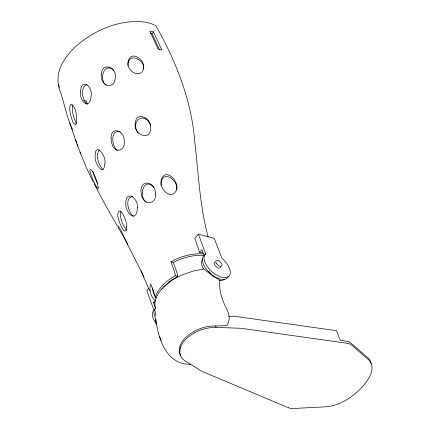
<?xml version="1.0" encoding="UTF-8"?>
<svg xmlns="http://www.w3.org/2000/svg" width="430" height="430" viewBox="0 0 430 430"><rect width="100%" height="100%" fill="white"/><g stroke="black" fill="none" stroke-linecap="round" stroke-linejoin="round"><path stroke-width="0.64" d="M155.321 308.498C153.682 301.957 156.665 295.211 160.723 290.175A39.259 23.628 -20.5 0 1 164.437 286.133L172.226 280.037L181.492 275.119L193.629 270.954L203.691 268.954L213.382 276.474L219.924 280.166C218.816 289.374 221.509 298.398 225.465 306.617C228.728 312.309 231.184 319.614 226.803 325.478C218.768 326.424 210.388 325.064 202.584 327.81C197.741 329.294 193.118 331.557 189.066 334.604C182.723 339.146 176.106 348.155 180.879 355.965M71.122 126.237C66.559 115.627 64.355 104.151 60.883 93.17C56.142 82.581 57.432 70.52 63.742 60.947A70.133 42.204 -20.5 0 1 81.291 41.834C98.432 28.756 120.078 20.07 141.9 21.785A48.375 29.111 -20.5 0 1 155.843 25.644C176.042 61.388 191.543 100.405 194.768 141.669C198.493 173.494 199.73 205.836 208.115 236.919M180.159 348.628L180.46 347.601M180.17 348.579L179.783 352.535M156.375 297.985L155.182 297.667C158.149 287.751 166.641 280.607 175.365 275.673L177.757 276.313L177.079 272.975L173.285 262.44L170.909 261.805L174.688 272.335L175.365 275.673M180.471 347.574C182.874 340.893 188.684 336.093 194.731 332.75M75.949 124.055C77.411 118.831 76.492 105.893 70.676 104.388C68.537 107.903 70.262 112.477 70.928 116.256C72.116 118.782 72.331 124.066 75.61 124.463L75.938 124.071M72.88 104.603C71.197 110.832 73.707 117.664 76.363 123.292M161.653 289.6L162.422 288.589M150.188 33.234L152.053 33.691L153.521 31.917L161.798 49.923L158.111 49.165L149.86 31.132L153.521 31.917M163.47 287.31L170.237 281.032L177.757 276.313M148.812 288.245L146.775 290.465L153.967 310.272A16.12 8.31 42.5 0 0 156.418 323.887M198.456 234.151L205.648 253.958A16.12 8.31 42.5 0 0 211.377 271.153A16.12 8.31 42.5 0 0 229.201 275.915A16.12 8.31 42.5 0 0 221.918 258.306L214.253 238.37L198.456 234.151L194.79 238.15L199.531 252.372L202.503 252.458M155.515 307.81L153.526 302.5L155.311 300.559M199.531 252.372L202.009 249.674L204.046 255.705A16.12 8.31 42.5 0 0 210.824 273.835A16.12 8.31 42.5 0 0 228.335 276.382M154.133 310.148L155.332 308.837M204.212 255.576L205.814 253.829M203.691 268.954L203.18 268.46A14.733 7.595 42.5 0 1 202.901 258.994M120.943 211.361C119.072 217.913 123.066 225.121 126.705 230.432M219.924 280.166L219.381 280.634L219.682 280.666A14.733 7.595 42.5 0 0 224.331 279.194M99.518 149.753C95.008 155.327 98.545 164.91 103.103 169.624M170.909 261.805C180.772 256.361 192.124 253.136 203.444 253.893M194.645 332.798C201.192 329.262 208.631 327.203 216.096 327.402L241.036 328.294L347.607 343.355A11.846 7.133 -20.5 0 1 351.552 345.01L368.988 360.13C376.68 368.639 367.989 380.545 361.931 387.333C352.482 397.234 340.092 405.544 326.16 406.796L293.303 408.484A11.846 7.133 -20.5 0 1 288.465 407.801M173.285 262.44C182.653 257.575 193.317 254.732 203.917 255.366M190.511 364.076L188.738 364.409L187.781 364.076M87.01 84.517C79.84 87.516 82.151 99.857 87.156 104.162M228.787 316.254L237.183 316.647L336.615 330.708L340.221 340.35L346.833 341.291A11.846 7.133 -20.5 0 1 350.778 342.946L368.607 358.421L370.359 360.877L371.16 363.543M215.537 325.967L216.096 327.402M132.65 196.478C124.028 197.854 128.457 212.796 133.424 216.365M187.098 364.194C165.222 362.103 158.213 337.448 155.698 319.254L155.832 320.554M153.526 302.5L154.816 302.844M288.471 407.79L201.665 371.192L185.233 361.033C182.213 359.233 179.944 356.029 179.778 352.46M120.47 131.956C109.876 128.656 111.488 147.087 117.718 150.602M127.522 244.374L121.222 230.845L119.266 227.47L117.702 225.685L118.304 227.782L122.711 235.393A14.05 0.989 56.8 0 1 124.415 238.225L127.559 244.391M113.676 70.3C103.958 61.297 98.674 79.958 106.043 85.253M146.329 202.315C138.062 196.709 143.523 176.117 153.849 187.356M155.402 300.806C150.65 296.684 148.78 289.766 150.726 283.795L154.51 294.33L155.182 297.667M69.8 123.157C76.615 143.142 83.484 163.206 93.315 181.987M154.983 295.931L153.263 292.454L152.639 287.933M76.733 142.959L75.481 139.933M137.578 132.343C130.102 119.723 145.931 110.94 150.65 125.834M137.793 132.703L138.127 133.262M117.024 225.648L104.044 202.514L94.186 183.734M127.436 244.267L141.62 272.147M97.379 183.024L94.665 177.063L92.805 171.463M152.053 33.691L159.304 49.385M143.383 276.038L143.926 277.232L141.078 270.943L149.635 290.986M71.907 128.108L72.493 129.494M159.589 336.561L161.315 340.872M71.375 126.839L71.606 127.436M59.458 87.408L58.48 84.355M77.12 144.512L77.857 146.431M80.018 152.123L80.754 154.042M87.188 103.979L86.231 100.926A45.612 27.45 -20.5 0 1 83.759 100.652M98.191 187.356L98.056 189.055L95.981 186.168L92.966 180.019L90.192 172.306L89.897 170.474L90.354 169.329L92.283 171.108L94.847 175.999L97.029 182.143L98.191 187.351M155.698 319.254L156.208 324.037M176.762 189.614C178.127 178.552 160.514 168.802 161.164 185.249M143.706 69.257C145.103 59.017 127.178 51.643 128.135 65.801M220.434 266.761A3.87 1.994 42.5 0 1 216.236 266.815A3.87 1.994 42.5 0 1 214.86 262.182M155.778 315.808A14.733 7.595 42.5 0 1 155.477 311.411M211.017 273.475A14.733 7.595 42.5 0 1 210.297 272.835M209.593 272.174A14.733 7.595 42.5 0 1 208.916 271.491M155.87 318.888A16.12 8.31 42.5 0 1 155.569 308.53M126.56 226.911C125.684 239.983 117.304 218.483 117.734 215.022C119.201 202.562 128.102 223.342 126.56 226.911M104.807 163.954C103.786 177.762 94.261 162.68 95.159 156.73C94.734 140.277 107.161 156.568 104.807 163.954M80.566 91.429C78.953 100.668 89.488 111.338 91.101 96.513C93.272 87.29 81.485 76.68 80.566 91.429M137.369 207.674C136.874 223.965 124.764 213.087 125.807 202.933C125.84 188.904 138.981 199.267 137.369 207.674M155.617 194.118C156.09 206.212 142.11 204.863 141.271 193.602C138.584 178.455 155.596 180.675 155.617 194.118M101.383 74.008C99.378 85.952 114.918 91.074 115.326 77.078C116.766 67.053 102.087 61.786 101.383 74.008M111.069 138.417L111.252 140.846A13.706 9.385 -71.7 0 0 112.015 143.959C114.353 154.279 125.925 150.785 124.146 141.078C125.157 131.129 110.623 125.076 111.069 138.417M135.224 123.706C133.042 134.133 150.339 142.115 150.661 128.199C152.182 118.347 135.869 110.058 135.224 123.706M161.175 180.455C158.869 188.302 170.947 201.02 176.262 190.565C180.433 181.89 164.749 166.039 161.175 180.455M128.054 62.011C125.727 71.316 142.368 80.098 143.625 67.537C144.76 58.942 130.043 49.713 128.054 62.011M216.188 263.122A3.87 1.994 42.5 0 0 221.649 266.036A3.87 1.994 42.5 0 0 218.805 260.849A3.87 1.994 42.5 0 0 216.188 263.122"/></g></svg>
